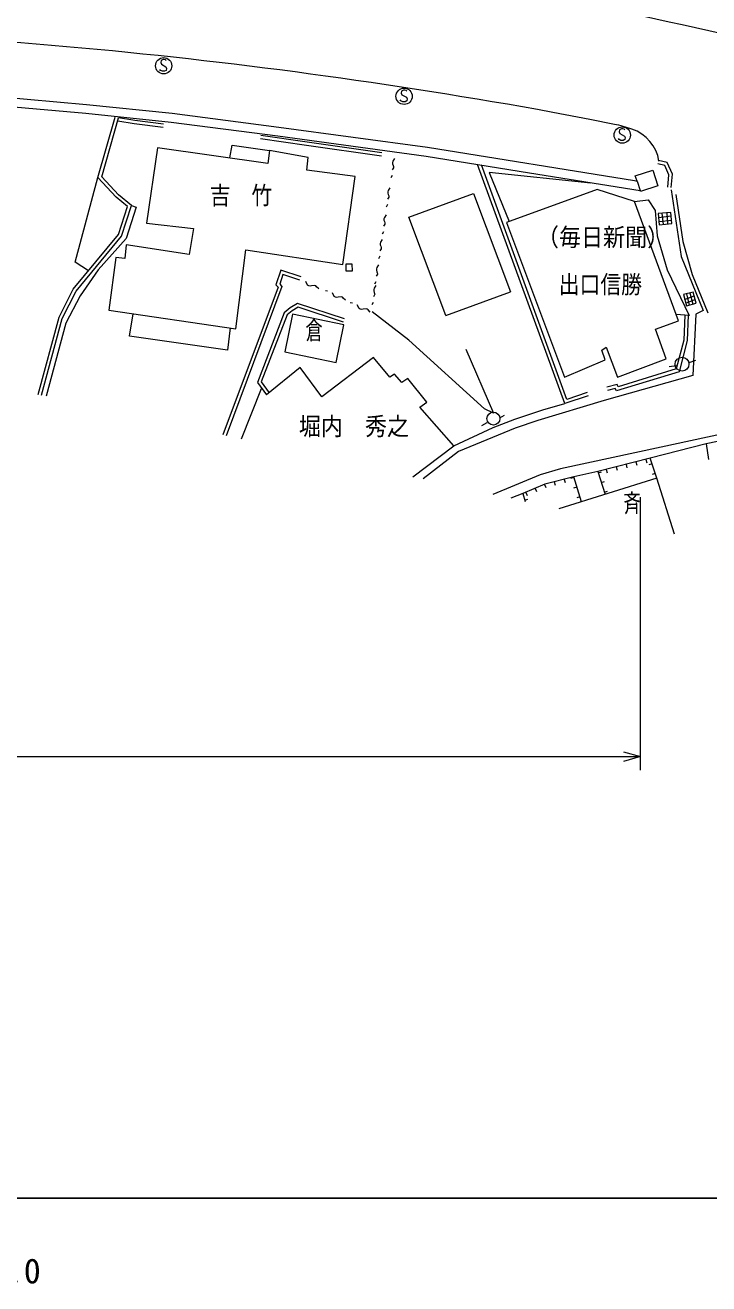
# Model space of a CAD drawing. Units: millimetres, scale not verified. Extents: x 40000 to 680000, y 20000 to 380000.
# Drawn here: x 469815 to 520074, y 198715 to 291182 of the extents above; entities that cross this region are included whole.
import ezdxf
from ezdxf.enums import TextEntityAlignment as Align

# ---------------------------------------------------------------- set-up
doc = ezdxf.new("R2010")
doc.units = ezdxf.units.MM
doc.header["$LTSCALE"] = 1000
doc.linetypes.add('CHAIN', pattern=[18.5, 12, -1.5, 3.5, -1.5])
doc.layers.add('M-TTL-BAND', color=7, linetype='Continuous', lineweight=25)
doc.layers.add('M-WORK', color=1, linetype='Continuous', lineweight=13)
doc.styles.add('ＭＳ ゴシック', font='')
doc.styles.add('ＭＳ 明朝', font='')
doc.styles.get('ＭＳ ゴシック').set_extended_font_data('MS Gothic')
doc.styles.get('ＭＳ 明朝').set_extended_font_data('MS Mincho')

msp = doc.modelspace()

# ---------------------------------------------------------------- linework, layer by layer
at = {"layer": 'M-TTL-BAND'}
msp.add_line((40000, 205000), (579000, 205000), dxfattribs=at)
at = {"layer": 'M-WORK'}
for p, q in [((479804, 288582), (479780, 288438)), ((479948, 288655), (479804, 288582)), ((480044, 288655), (479948, 288655)), ((480140, 288631), (480044, 288655)), ((480188, 288583), (480140, 288631)), ((479757, 287862), (479709, 287934)), ((479902, 287791), (479757, 287862)), ((479780, 288438), (479829, 288319)), ((479829, 288319), (480165, 288127)), ((480070, 287791), (479902, 287791)), ((480189, 287863), (480070, 287791)), ((480165, 288127), (480213, 288007)), ((480213, 288007), (480189, 287863)), ((462600, 286423), (474329, 285353)), ((497481, 286339), (497457, 286195)), ((497457, 286195), (497505, 286075)), ((497625, 286411), (497481, 286339)), ((497505, 286075), (497842, 285884)), ((497721, 286411), (497625, 286411)), ((497817, 286387), (497721, 286411)), ((497865, 286340), (497817, 286387)), ((497842, 285884), (497890, 285764)), ((497890, 285764), (497866, 285620)), ((468410, 285240), (474266, 284706)), ((474329, 285353), (480626, 284711)), ((497434, 285619), (497386, 285691)), ((497578, 285547), (497434, 285619)), ((497746, 285547), (497578, 285547)), ((497866, 285620), (497746, 285547)), ((474266, 284706), (480551, 284066)), ((475160, 279985), (476434, 284434)), ((475440, 280051), (476674, 284365)), ((477835, 283924), (476622, 284133)), ((477871, 284171), (476665, 284379)), ((479948, 283659), (477835, 283924)), ((479979, 283907), (477871, 284171)), ((480551, 284066), (488389, 283052)), ((480626, 284711), (488474, 283697)), ((511313, 284261), (508594, 284777)), ((513132, 283897), (511313, 284261)), ((490535, 282582), (487148, 283086)), ((488389, 283052), (499288, 281567)), ((488474, 283697), (493929, 282953)), ((493929, 282953), (499383, 282210)), ((513516, 283493), (513492, 283349)), ((513492, 283349), (513541, 283229)), ((513660, 283566), (513516, 283493)), ((513541, 283229), (513877, 283038)), ((513756, 283566), (513660, 283566)), ((513852, 283542), (513756, 283566)), ((513900, 283494), (513852, 283542)), ((513877, 283038), (513925, 282918)), ((479545, 282181), (478733, 276636)), ((487655, 281030), (479545, 282181)), ((484856, 281427), (485041, 282356)), ((485041, 282356), (487785, 281964)), ((490500, 282335), (487111, 282839)), ((496001, 281566), (490500, 282335)), ((496036, 281813), (490535, 282582)), ((499383, 282210), (514604, 279766)), ((513470, 282773), (513421, 282845)), ((513614, 282701), (513470, 282773)), ((513782, 282702), (513614, 282701)), ((513902, 282774), (513782, 282702)), ((513925, 282918), (513902, 282774)), ((487785, 281964), (487655, 281030)), ((490613, 281462), (487785, 281964)), ((490510, 280529), (490613, 281462)), ((496851, 281187), (496819, 281088)), ((496975, 281379), (496851, 281187)), ((499288, 281567), (506894, 280345)), ((517011, 281091), (516373, 281246)), ((494077, 280061), (490510, 280529)), ((496887, 280694), (496796, 280555)), ((496819, 281088), (496819, 281003)), ((496819, 281003), (496859, 280885)), ((496859, 280885), (496886, 280799)), ((496886, 280799), (496893, 280747)), ((496893, 280747), (496887, 280694)), ((509488, 263380), (503079, 280958)), ((509640, 263694), (503362, 280913)), ((511390, 279580), (503931, 280360)), ((503931, 280360), (505395, 276755)), ((506894, 280345), (515017, 279041)), ((514669, 280116), (515960, 280534)), ((515960, 280534), (516334, 279377)), ((516833, 280877), (516314, 281003)), ((517140, 280189), (516833, 280877)), ((517394, 280231), (517011, 281091)), ((517059, 279282), (517140, 280189)), ((517309, 279260), (517394, 280231)), ((473496, 273763), (475160, 279985)), ((476506, 278535), (475160, 279985)), ((476677, 278718), (475440, 280051)), ((493163, 273597), (494077, 280061)), ((496786, 280147), (496688, 279962)), ((514604, 279766), (514793, 279732)), ((514793, 279732), (514669, 280116)), ((514793, 279732), (515017, 279041)), ((516334, 279377), (515043, 278960)), ((477349, 277857), (476506, 278535)), ((477640, 277944), (476677, 278718)), ((496540, 278543), (496449, 278404)), ((496504, 279036), (496472, 278937)), ((496472, 278937), (496472, 278851)), ((496472, 278851), (496512, 278733)), ((496628, 279228), (496504, 279036)), ((496512, 278733), (496539, 278648)), ((496539, 278648), (496546, 278595)), ((496546, 278595), (496540, 278543)), ((498029, 277074), (502782, 278818)), ((502782, 278818), (505497, 271587)), ((511859, 279104), (505206, 276683)), ((514611, 278235), (511859, 279104)), ((514611, 278235), (515621, 278361)), ((515043, 278960), (515017, 279041)), ((515621, 278361), (516139, 277565)), ((517297, 279077), (518036, 274176)), ((517639, 278741), (518158, 275299)), ((476680, 275803), (477349, 277857)), ((476903, 275680), (477640, 277944)), ((477970, 277823), (477241, 275520)), ((477640, 277944), (477970, 277823)), ((496439, 277996), (496341, 277811)), ((517848, 269456), (514611, 278235)), ((516139, 277565), (516280, 275711)), ((517285, 277418), (516359, 277339)), ((517354, 276605), (517285, 277418)), ((478733, 276636), (482191, 276249)), ((496258, 276556), (496167, 276417)), ((496221, 277050), (496189, 276951)), ((496189, 276951), (496190, 276865)), ((496190, 276865), (496230, 276747)), ((496345, 277241), (496221, 277050)), ((496230, 276747), (496257, 276661)), ((496257, 276661), (496264, 276609)), ((496264, 276609), (496258, 276556)), ((500745, 269844), (498029, 277074)), ((505206, 276683), (509452, 265333)), ((516359, 277339), (516429, 276525)), ((516383, 277058), (517306, 277167)), ((516410, 276754), (517332, 276863)), ((516429, 276525), (517354, 276605)), ((516626, 277362), (516708, 276549)), ((516981, 277392), (517035, 276577)), ((473354, 271790), (476680, 275803)), ((473565, 271652), (476903, 275680)), ((482191, 276249), (481875, 274328)), ((496156, 276009), (496059, 275824)), ((516280, 275711), (517001, 273220)), ((477241, 275520), (475176, 273208)), ((477236, 275036), (477134, 274048)), ((481875, 274328), (477236, 275036)), ((485313, 268882), (486040, 274672)), ((486040, 274672), (493163, 273597)), ((495981, 274748), (495890, 274609)), ((495944, 275241), (495912, 275142)), ((495912, 275142), (495913, 275056)), ((495913, 275056), (495953, 274938)), ((496068, 275433), (495944, 275241)), ((495953, 274938), (495980, 274853)), ((495980, 274853), (495987, 274800)), ((495987, 274800), (495981, 274748)), ((518158, 275299), (518854, 272877)), ((474465, 273130), (473496, 273763)), ((476475, 274126), (475954, 270242)), ((477134, 274048), (476475, 274126)), ((495879, 274201), (495782, 274016)), ((518036, 274176), (519655, 270220)), ((475176, 273208), (473854, 271304)), ((488601, 273179), (488250, 272100)), ((488761, 272863), (488531, 272157)), ((490094, 272692), (488601, 273179)), ((490017, 272455), (488761, 272863)), ((493864, 273619), (493391, 273615)), ((493391, 273615), (493395, 273142)), ((493395, 273142), (493868, 273146)), ((493868, 273146), (493864, 273619)), ((495704, 272880), (495613, 272741)), ((495668, 273373), (495635, 273274)), ((495635, 273274), (495636, 273188)), ((495636, 273188), (495676, 273070)), ((495791, 273565), (495668, 273373)), ((495676, 273070), (495703, 272985)), ((495703, 272985), (495710, 272932)), ((495710, 272932), (495704, 272880)), ((517001, 273220), (518624, 269841)), ((518854, 272877), (519996, 270040)), ((488403, 271924), (484337, 261078)), ((488689, 271976), (484584, 261024)), ((488250, 272100), (488403, 271924)), ((488531, 272157), (488689, 271976)), ((490576, 272079), (490442, 272341)), ((490662, 272033), (490576, 272079)), ((490774, 272008), (490662, 272033)), ((490872, 272028), (490774, 272008)), ((491089, 272050), (490872, 272028)), ((491175, 272024), (491089, 272050)), ((491241, 271965), (491175, 272024)), ((491400, 271815), (491241, 271965)), ((495468, 271856), (495435, 271757)), ((495591, 272048), (495468, 271856)), ((495603, 272333), (495505, 272148)), ((472313, 269733), (473354, 271790)), ((472547, 269643), (473565, 271652)), ((473854, 271304), (472813, 269279)), ((491885, 271680), (492050, 271668)), ((492533, 271250), (492399, 271512)), ((492619, 271204), (492533, 271250)), ((492731, 271179), (492619, 271204)), ((492830, 271199), (492731, 271179)), ((493047, 271221), (492830, 271199)), ((493132, 271195), (493047, 271221)), ((493199, 271136), (493132, 271195)), ((493358, 270986), (493199, 271136)), ((495504, 271363), (495413, 271224)), ((495435, 271757), (495436, 271672)), ((495436, 271672), (495476, 271553)), ((495476, 271553), (495503, 271468)), ((495503, 271468), (495510, 271415)), ((495510, 271415), (495504, 271363)), ((500745, 269844), (505497, 271587)), ((518921, 271576), (518202, 271385)), ((518202, 271385), (518422, 270559)), ((518295, 271034), (518993, 271310)), ((518370, 270755), (519052, 271020)), ((518434, 271447), (518617, 270612)), ((518684, 271513), (518897, 270686)), ((519142, 270751), (518921, 271576)), ((475954, 270242), (485313, 268882)), ((488858, 270038), (486890, 264934)), ((489285, 270409), (488858, 270038)), ((489432, 270206), (489069, 269890)), ((489844, 270743), (489285, 270409)), ((489874, 270470), (489432, 270206)), ((493300, 269609), (489844, 270743)), ((493223, 269371), (489874, 270470)), ((493714, 270804), (493879, 270792)), ((494362, 270374), (494229, 270636)), ((494448, 270329), (494362, 270374)), ((494560, 270303), (494448, 270329)), ((494659, 270323), (494560, 270303)), ((494876, 270345), (494659, 270323)), ((494962, 270319), (494876, 270345)), ((495028, 270260), (494962, 270319)), ((495187, 270110), (495028, 270260)), ((495402, 270816), (495305, 270631)), ((498021, 268047), (495318, 270116)), ((518422, 270559), (519142, 270751)), ((519655, 270220), (519109, 269955)), ((470767, 264059), (472313, 269733)), ((471012, 264005), (472547, 269643)), ((472813, 269279), (471358, 263929)), ((477495, 268334), (477766, 269979)), ((489069, 269890), (487172, 264970)), ((489468, 269939), (488896, 267179)), ((493241, 269156), (489468, 269939)), ((492669, 266396), (493241, 269156)), ((516156, 268852), (517848, 269456)), ((518624, 269841), (517676, 269923)), ((518299, 269883), (518227, 268053)), ((518549, 269873), (518476, 268017)), ((519109, 269955), (518905, 265452)), ((484686, 267315), (477495, 268334)), ((484895, 268942), (484686, 267315)), ((516925, 266677), (516156, 268852)), ((503589, 262997), (498021, 268047)), ((502202, 267372), (504244, 262688)), ((512210, 267317), (512532, 267535)), ((512458, 266592), (512210, 267317)), ((512532, 267535), (513355, 265334)), ((518227, 268053), (517680, 265923)), ((518476, 268017), (517887, 265725)), ((488896, 267179), (492669, 266396)), ((495420, 266770), (491629, 263873)), ((496630, 265317), (495420, 266770)), ((509452, 265333), (512458, 266592)), ((513355, 265334), (516925, 266677)), ((518634, 266399), (519106, 266579)), ((490022, 266028), (487544, 264027)), ((491629, 263873), (490022, 266028)), ((496968, 265554), (496630, 265317)), ((497494, 264931), (496968, 265554)), ((518905, 265452), (512367, 263606)), ((517887, 265725), (513279, 264312)), ((517680, 265923), (513407, 264613)), ((517689, 266156), (517158, 266093)), ((487175, 264468), (485698, 260779)), ((486890, 264934), (487549, 264019)), ((487172, 264970), (487752, 264165)), ((497936, 265221), (497494, 264931)), ((499331, 263482), (497936, 265221)), ((513325, 264773), (512574, 264594)), ((513192, 264484), (512632, 264351)), ((513279, 264312), (513192, 264484)), ((513407, 264613), (513325, 264773)), ((512367, 263606), (507497, 262136)), ((511210, 263953), (509488, 263380)), ((511131, 264190), (509640, 263694)), ((498838, 263114), (499331, 263482)), ((501337, 260286), (498838, 263114)), ((504244, 262688), (503589, 262997)), ((505813, 262242), (507870, 262935)), ((507870, 262935), (509488, 263380)), ((503762, 261978), (503350, 261739)), ((504225, 261631), (505813, 262242)), ((504706, 262340), (505059, 262520)), ((507497, 262136), (505843, 261564)), ((524945, 261970), (516580, 260190)), ((501337, 260286), (504225, 261631)), ((505843, 261564), (501679, 259864)), ((525664, 261624), (519866, 260414)), ((498312, 258008), (501337, 260286)), ((501679, 259864), (499069, 257842)), ((516580, 260190), (509166, 258585)), ((519866, 260413), (515760, 259364)), ((519866, 260414), (520037, 259275)), ((515760, 259364), (511903, 258385)), ((513990, 258914), (514051, 258672)), ((514717, 259099), (514778, 258857)), ((515444, 259284), (515505, 259041)), ((515897, 258963), (515660, 258882)), ((516260, 257898), (515760, 259364)), ((507681, 258157), (504204, 256714)), ((509166, 258585), (507681, 258157)), ((510137, 257992), (508019, 257460)), ((511903, 258385), (510137, 257992)), ((510713, 256172), (510137, 257992)), ((511903, 258385), (512448, 256712)), ((511933, 258292), (512171, 258370)), ((512536, 258545), (512597, 258303)), ((513263, 258730), (513324, 258488)), ((516139, 258253), (515902, 258172)), ((508019, 257460), (506391, 256768)), ((507299, 257154), (507397, 256924)), ((507989, 257447), (508087, 257217)), ((508715, 257635), (508776, 257392)), ((516260, 257898), (509041, 255651)), ((509443, 257817), (509503, 257575)), ((510148, 257959), (509909, 257884)), ((510374, 257244), (510136, 257169)), ((512165, 257579), (512403, 257656)), ((517551, 253782), (516260, 257898)), ((506391, 256768), (505519, 256425)), ((506391, 256768), (506563, 256196)), ((506539, 256276), (506778, 256348)), ((506609, 256861), (506707, 256631)), ((510600, 256529), (510362, 256454)), ((512397, 256866), (512635, 256943)), ((515043, 236449), (515043, 256497)), ((513793, 237799), (515043, 237449)), ((398974, 237449), (515043, 237449)), ((515043, 237449), (513793, 237099))]:
    msp.add_line(p, q, dxfattribs=at)
at = {"layer": 'M-WORK', "linetype": 'CHAIN'}
msp.add_lwpolyline([(523394, 290023), (523001, 290112), (522026, 290332), (521050, 290551), (520074, 290769), (519098, 290986), (518121, 291201), (517145, 291415), (516168, 291628), (515190, 291840), (514213, 292050), (513235, 292260), (512257, 292468), (511278, 292674), (510299, 292879), (509320, 293083), (508341, 293285), (507361, 293486), (507285, 293502)], dxfattribs=at)
at = {"layer": 'M-WORK'}
for centre, radius in [((479997, 288199), 600), ((497674, 285955), 600), ((513709, 283110), 600), ((518103, 266277), 509), ((504233, 262277), 477)]:
    msp.add_circle(centre, radius, dxfattribs=at)
for centre, radius, start, end in [((437571, -106707), 397875, 79.71729, 90.10461), ((511170, 274091), 10000, 71.00867, 78.68103), ((513448, 280710), 3000, 9.3689, 71.00867)]:
    msp.add_arc(centre, radius, start, end, dxfattribs=at)

# ---------------------------------------------------------------- texts
at = {"layer": 'M-TTL-BAND', "style": 'ＭＳ ゴシック'}
msp.add_text('400.0', height=1833, dxfattribs=at).set_placement((467844, 198195), align=Align.BOTTOM_CENTER)
at = {"layer": 'M-WORK', "style": 'ＭＳ 明朝'}
for s, width, p in [('吉\u3000竹', 0.85, (483387, 277625)), ('（毎日新聞）', 0.9, (507435, 274552)), ('出口信勝', 0.85, (509038, 271079)), ('堀内\u3000秀之', 0.9, (489933, 260658))]:
    msp.add_text(s, height=1320, dxfattribs=dict(at, width=width)).set_placement(p, align=Align.BOTTOM_LEFT)
at = {"layer": 'M-WORK', "style": 'ＭＳ 明朝', "width": 0.7}
for s, p in [('倉', (490447, 267678)), ('斉', (513818, 255006))]:
    msp.add_text(s, height=1320, rotation=1, dxfattribs=at).set_placement(p, align=Align.BOTTOM_LEFT)

doc.saveas('drawing.dxf')
